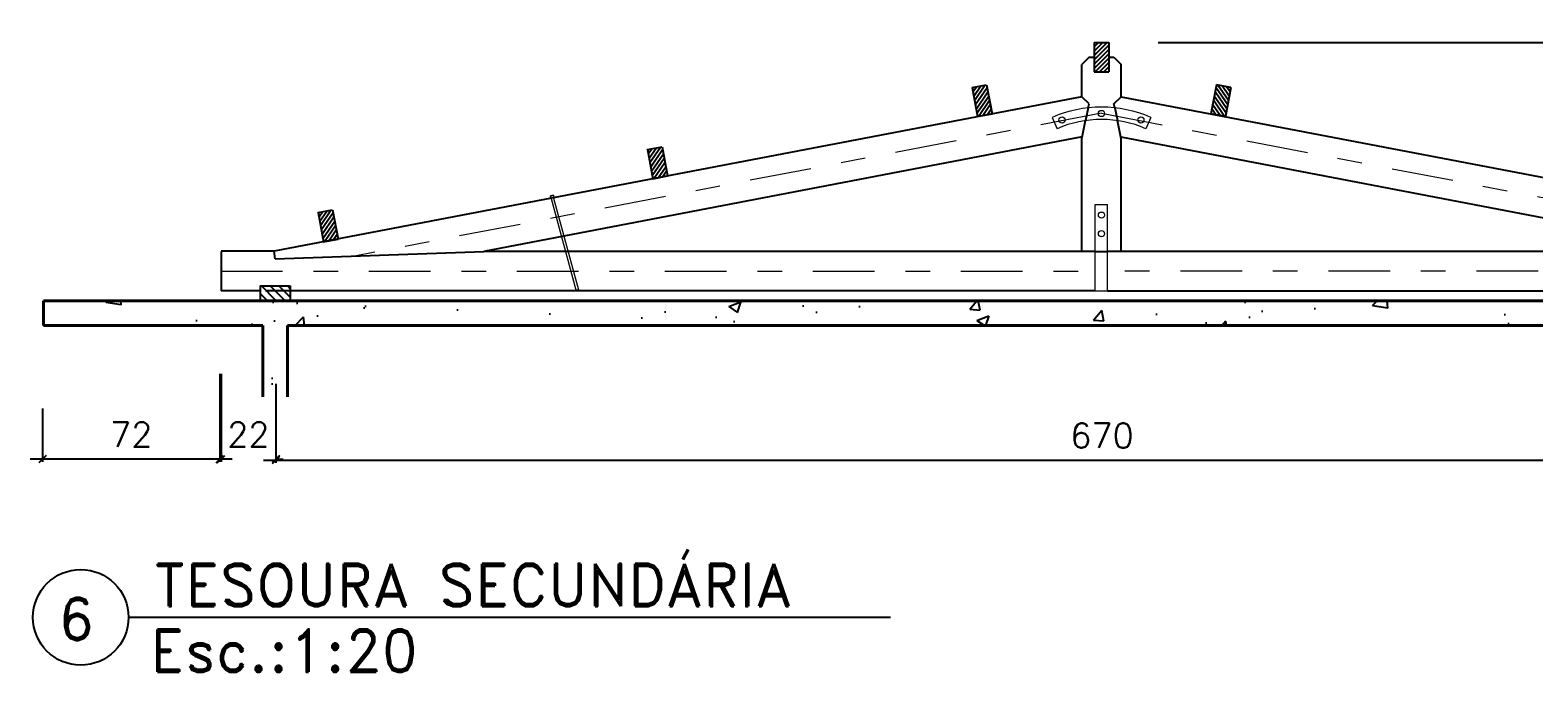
# Model space of a CAD drawing. Header units: millimetres. Extents: x 1154.6 to 1207.3, y 180 to 225.1.
# Drawn here: x 1180.24 to 1186.34, y 186.07 to 188.68 of the extents above; entities that cross this region are included whole.
import ezdxf
from ezdxf.enums import TextEntityAlignment as Align

# ---------------------------------------------------------------- set-up
doc = ezdxf.new("R2010")
doc.units = ezdxf.units.MM
doc.header["$MEASUREMENT"] = 0
doc.linetypes.add('DASHDOT', pattern=[1, 0.5, -0.25, 0, -0.25])
doc.linetypes.add('HIDDEN', pattern=[0.375, 0.25, -0.125])
for name, color, linetype in [('cotas', 1, 'Continuous'), ('Hacht', 3, 'Continuous'), ('MADEIRA', 34, 'Continuous'), ('Texto', 7, 'Continuous'), ('TEXTO SETORES', 1, 'Continuous')]:
    doc.layers.add(name, color=color, linetype=linetype)
doc.layers.add('Parede', color=4, linetype='Continuous', lineweight=40)
doc.layers.add('Piso', color=8, linetype='Continuous', lineweight=13)
doc.styles.add('ROMAND', font='romand')
doc.styles.get("Standard").update_dxf_attribs({"font": 'txt.shx', "height": 0.1})
doc.dimstyles.new('LUCIANA', dxfattribs={"dimtxt": 3, "dimasz": 0.03, "dimexe": 0.01, "dimexo": 0.2, "dimgap": 0.05, "dimtad": 1, "dimdec": 0, "dimlfac": 100, "dimzin": 0, "dimdsep": 46, "dimtxsty": 'Standard', "dimblk1": 'OBLIQUE', "dimblk2": 'OBLIQUE', "dimsah": 1, "dimcen": 0, "dimdle": 0.05, "dimclrd": 256, "dimclre": 256, "dimclrt": 2, "dimadec": 0, "dimazin": 0, "dimtfac": 1, "dimtdec": 0, "dimtix": 1, "dimtofl": 0, "dimtmove": 2, "dimatfit": 3, "dimldrblk": 'OBLIQUE', "dimfxl": 1, "dimtolj": 1, "dimtzin": 0, "dimlwd": -1, "dimlwe": -1, "dimarcsym": 0})

# ---------------------------------------------------------------- blocks, each defined once
blk = doc.blocks.new('_OBLIQUE')
at = {"color": 0, "linetype": 'ByBlock'}
blk.add_line((-0.5, -0.5), (0.5, 0.5), dxfattribs=at)
blk = doc.blocks.new('*D386')
at = {"layer": 'Defpoints', "color": 0, "ltscale": 2}
for p in [(1181.2382, 187.4388), (1187.9391, 187.4388), (1187.9391, 186.933)]:
    blk.add_point(p, dxfattribs=at)
at = {"layer": 'TEXTO SETORES', "ltscale": 2}
for p, q in [((1181.2382, 187.2388), (1181.2382, 186.923)), ((1187.9391, 187.2388), (1187.9391, 186.923)), ((1181.1882, 186.933), (1187.9891, 186.933))]:
    blk.add_line(p, q, dxfattribs=at)
at = {"layer": 'TEXTO SETORES', "ltscale": 2, "xscale": 0.03, "yscale": 0.03, "zscale": 0.03, "rotation": 180}
blk.add_blockref('_OBLIQUE', (1181.2382, 186.933), dxfattribs=at)
at = {"layer": 'TEXTO SETORES', "ltscale": 2, "xscale": 0.03, "yscale": 0.03, "zscale": 0.03}
blk.add_blockref('_OBLIQUE', (1187.9391, 186.933), dxfattribs=at)
at = {"layer": 'TEXTO SETORES', "color": 2, "ltscale": 2, "insert": (1184.5887, 187.033), "char_height": 0.1, "attachment_point": 5}
blk.add_mtext('\\A1;670', dxfattribs=at)
blk = doc.blocks.new('*D389')
at = {"layer": 'Defpoints', "color": 0, "ltscale": 2}
for p in [(1181.0164, 187.4834), (1181.2382, 187.443), (1181.0164, 186.9373)]:
    blk.add_point(p, dxfattribs=at)
at = {"layer": 'TEXTO SETORES', "ltscale": 2}
for p, q in [((1181.0164, 187.2834), (1181.0164, 186.9273)), ((1181.2382, 187.243), (1181.2382, 186.9273)), ((1181.0164, 186.9373), (1180.9864, 186.9373)), ((1181.2382, 186.9373), (1181.2682, 186.9373))]:
    blk.add_line(p, q, dxfattribs=at)
at = {"layer": 'TEXTO SETORES', "ltscale": 2, "xscale": 0.03, "yscale": 0.03, "zscale": 0.03}
blk.add_blockref('_OBLIQUE', (1181.0164, 186.9373), dxfattribs=at)
at = {"layer": 'TEXTO SETORES', "ltscale": 2, "xscale": 0.03, "yscale": 0.03, "zscale": 0.03, "rotation": 180}
blk.add_blockref('_OBLIQUE', (1181.2382, 186.9373), dxfattribs=at)
at = {"layer": 'TEXTO SETORES', "color": 2, "ltscale": 2, "insert": (1181.1273, 187.0373), "char_height": 0.1, "attachment_point": 5}
blk.add_mtext('\\A1;22', dxfattribs=at)
blk = doc.blocks.new('*D390')
at = {"layer": 'Defpoints', "color": 0, "ltscale": 2}
for p in [(1181.0121, 187.4834), (1180.2922, 187.3434), (1180.2922, 186.9373)]:
    blk.add_point(p, dxfattribs=at)
at = {"layer": 'TEXTO SETORES', "ltscale": 2}
for p, q in [((1181.0121, 187.2834), (1181.0121, 186.9273)), ((1180.2922, 187.1434), (1180.2922, 186.9273)), ((1181.0621, 186.9373), (1180.2422, 186.9373))]:
    blk.add_line(p, q, dxfattribs=at)
at = {"layer": 'TEXTO SETORES', "ltscale": 2, "xscale": 0.03, "yscale": 0.03, "zscale": 0.03, "rotation": 180}
blk.add_blockref('_OBLIQUE', (1180.2922, 186.9373), dxfattribs=at)
at = {"layer": 'TEXTO SETORES', "ltscale": 2, "xscale": 0.03, "yscale": 0.03, "zscale": 0.03}
blk.add_blockref('_OBLIQUE', (1181.0121, 186.9373), dxfattribs=at)
at = {"layer": 'TEXTO SETORES', "color": 2, "ltscale": 2, "insert": (1180.6522, 187.0373), "char_height": 0.1, "attachment_point": 5}
blk.add_mtext('\\A1;72', dxfattribs=at)
blk = doc.blocks.new('*D391')
at = {"layer": 'Defpoints', "color": 0, "ltscale": 2}
for p in [(1184.6165, 188.6286), (1188.9244, 187.5802), (1189.4482, 187.5802)]:
    blk.add_point(p, dxfattribs=at)
at = {"layer": 'TEXTO SETORES', "ltscale": 2}
for p, q in [((1189.4482, 188.6786), (1189.4482, 187.5302)), ((1184.8165, 188.6286), (1189.4582, 188.6286)), ((1189.1244, 187.5802), (1189.4582, 187.5802))]:
    blk.add_line(p, q, dxfattribs=at)
at = {"layer": 'TEXTO SETORES', "ltscale": 2, "xscale": 0.03, "yscale": 0.03, "zscale": 0.03}
for p, rotation in [((1189.4482, 188.6286), 90), ((1189.4482, 187.5802), 270)]:
    blk.add_blockref('_OBLIQUE', p, dxfattribs=dict(at, rotation=rotation))
at = {"layer": 'TEXTO SETORES', "color": 2, "ltscale": 2, "insert": (1189.3482, 188.1044), "char_height": 0.1, "attachment_point": 5, "rotation": 90}
blk.add_mtext('\\A1;105', dxfattribs=at)

msp = doc.modelspace()

# ---------------------------------------------------------------- hatches: boundary and pattern name
at = {"layer": 'Hacht', "ltscale": 2}
h = msp.add_hatch(dxfattribs=at)
h.set_pattern_fill('LINE', color=256, scale=0.1, angle=45, style=0)
h.set_pattern_definition([(45, (-3.808401, -2.07959), (-0.00883883476, 0.00883883476), [])])
h.paths.add_polyline_path([(1184.6165, 188.6286), (1184.5565, 188.6286), (1184.5565, 188.5086), (1184.6165, 188.5086)])
h = msp.add_hatch(dxfattribs=at)
h.set_pattern_fill('LINE', color=256, scale=0.1, angle=55.59465, style=0)
h.set_pattern_definition([(55.594652, (51.019037, -217.503929), (-0.0103132595, 0.00706305022), [])])
h.paths.add_polyline_path([(1184.1208, 188.4565), (1184.0618, 188.4455), (1184.0838, 188.3275), (1184.1428, 188.3386)])
h = msp.add_hatch(dxfattribs=at)
h.set_pattern_fill('LINE', color=256, scale=0.1, angle=55.59465, style=0)
h.set_pattern_definition([(124.405348, (2318.153993, -217.503929), (0.0103132595, 0.00706305022), [])])
h.paths.add_polyline_path([(1185.0523, 188.4565), (1185.1112, 188.4455), (1185.0892, 188.3275), (1185.0302, 188.3386)])
h = msp.add_hatch(dxfattribs=at)
h.set_pattern_fill('LINE', color=256, scale=0.1, angle=55.59465, style=0)
h.set_pattern_definition([(55.594652, (49.702957, -217.755926), (-0.0103132595, 0.00706305022), [])])
h.paths.add_polyline_path([(1182.8047, 188.2045), (1182.7457, 188.1935), (1182.7678, 188.0755), (1182.8267, 188.0866)])
h = msp.add_hatch(dxfattribs=at)
h.set_pattern_fill('LINE', color=256, scale=0.1, angle=55.59465, style=0)
h.set_pattern_definition([(55.594652, (48.367231, -218.011669), (-0.0103132595, 0.00706305022), [])])
h.paths.add_polyline_path([(1181.469, 187.9488), (1181.41, 187.9378), (1181.432, 187.8198), (1181.491, 187.8308)])
h = msp.add_hatch(dxfattribs=at)
h.set_pattern_fill('LINE', color=256, scale=0.2, angle=45, style=0)
h.set_pattern_definition([(135, (2426.799559, 67.664575), (0.01767766953, 0.01767766953), [])])
h.paths.add_polyline_path([(1181.2965, 187.6202), (1181.2965, 187.5802), (1181.1765, 187.5802), (1181.1765, 187.6202)])
h.paths.add_polyline_path([(1181.1765, 187.6202), (1181.1765, 187.6402), (1181.2965, 187.6402), (1181.2965, 187.6202)])
h = msp.add_hatch(dxfattribs=at)
h.set_pattern_fill('AR-CONC', color=256, scale=0.07, style=0)
h.set_pattern_definition([(50, (0, 0), (0.50208213, -0.0439265), [0.0525, -0.5775]), (355, (0, 0), (-0.09712593, 0.5265345), [0.042, -0.462]), (100.4514, (0.04184, -0.00366), (0.40495657, 0.48260768), [0.04461813, -0.49079948]), (46.1842, (0, 0.14), (0.74706873, -0.1158633), [0.07875, -0.86625]), (96.6356, (0.06226, 0.13034), (0.6542639, 0.6818825), [0.0669272, -0.7361991]), (351.1842, (0, 0.14), (0.65426336, 0.681883), [0.063, -0.693]), (21, (0.07, 0.105), (0.41783494, -0.28183322), [0.0525, -0.5775]), (326, (0.07, 0.105), (0.17032073, 0.50760503), [0.042, -0.462]), (71.4514, (0.1048, 0.0815), (0.58815584, 0.22577135), [0.04461813, -0.49079948]), (37.5, (0, 0), (0.0085119, 0.233025698), [0, -0.4564, 0, -0.469, 0, -0.46375]), (7.5, (0, 0), (0.184148676, 0.2760882), [0, -0.2674, 0, -0.4459, 0, -0.17675]), (327.5, (-0.1561, 0), (0.373675705, -0.01578841), [0, -0.175, 0, -0.546, 0, -0.7245]), (317.5, (-0.2261, 0), (0.40823032, 0.07007349), [0, -0.2275, 0, -0.3626, 0, -0.5145])])
h.paths.add_polyline_path([(1188.8765, 187.5802), (1180.2965, 187.5802), (1180.2965, 187.4802), (1181.1865, 187.4802), (1181.1865, 187.1903), (1181.2865, 187.1903), (1181.2865, 187.4802), (1186.9165, 187.4802), (1187.8865, 187.4802), (1187.8865, 187.1903), (1187.9865, 187.1903), (1187.9865, 187.4802), (1188.8765, 187.4802)])

# ---------------------------------------------------------------- linework, layer by layer
at = {"layer": 'cotas', "ltscale": 2}
msp.add_line((1180.6416, 186.2959), (1183.7314, 186.2959), dxfattribs=at)
msp.add_circle((1180.4477, 186.2959), 0.1939, dxfattribs=at)
at = {"layer": 'MADEIRA', "ltscale": 2}
for p, q in [((1184.5565, 188.6286), (1184.5565, 188.5086)), ((1184.5565, 188.6286), (1184.6165, 188.6286)), ((1184.6165, 188.6286), (1184.6165, 188.5086)), ((1184.5365, 188.5686), (1184.5065, 188.5386)), ((1184.5365, 188.5686), (1184.5565, 188.5686)), ((1184.6165, 188.5686), (1184.6365, 188.5686)), ((1184.6365, 188.5686), (1184.6665, 188.5386)), ((1184.5065, 188.4082), (1184.5065, 188.5386)), ((1184.5065, 188.4082), (1184.5065, 188.5386)), ((1184.5565, 188.5086), (1184.6165, 188.5086)), ((1184.6665, 188.4082), (1184.6665, 188.5386)), ((1184.6665, 188.4082), (1184.6665, 188.5386)), ((1184.0618, 188.4455), (1184.1208, 188.4565)), ((1184.0618, 188.4455), (1184.0838, 188.3275)), ((1184.1208, 188.4565), (1184.1428, 188.3386)), ((1185.0523, 188.4565), (1185.0302, 188.3386)), ((1185.1112, 188.4455), (1185.0523, 188.4565)), ((1185.1112, 188.4455), (1185.0892, 188.3275)), ((1184.5065, 188.4082), (1181.2324, 187.7813)), ((1184.5365, 188.3799), (1184.5065, 188.4082)), ((1184.533, 188.3632), (1184.5365, 188.3799)), ((1184.6365, 188.3799), (1184.6665, 188.4082)), ((1184.64, 188.3632), (1184.6365, 188.3799)), ((1184.6665, 188.4082), (1187.9406, 187.7813)), ((1184.0838, 188.3275), (1184.1428, 188.3386)), ((1184.5065, 188.2371), (1184.5221, 188.3114)), ((1184.6665, 188.2371), (1184.6509, 188.3114)), ((1185.0892, 188.3275), (1185.0302, 188.3386)), ((1184.5081, 188.2448), (1182.0819, 187.7802)), ((1184.5065, 187.7802), (1184.5065, 188.2371)), ((1184.6649, 188.2448), (1187.0911, 187.7802)), ((1184.6665, 187.7802), (1184.6665, 188.2371)), ((1182.7457, 188.1935), (1182.8047, 188.2045)), ((1182.7457, 188.1935), (1182.7678, 188.0755)), ((1182.8047, 188.2045), (1182.8267, 188.0866)), ((1182.7678, 188.0755), (1182.8267, 188.0866)), ((1181.41, 187.9378), (1181.469, 187.9488)), ((1181.41, 187.9378), (1181.432, 187.8198)), ((1181.469, 187.9488), (1181.491, 187.8308)), ((1181.432, 187.8198), (1181.491, 187.8308)), ((1181.2324, 187.781), (1181.0164, 187.781)), ((1181.0164, 187.7802), (1181.0164, 187.6202)), ((1181.2365, 187.7502), (1181.2324, 187.7813)), ((1181.2365, 187.7502), (1182.0819, 187.7802)), ((1183.0633, 187.7802), (1182.0819, 187.7802)), ((1184.5615, 187.7802), (1183.0633, 187.7802)), ((1187.0911, 187.7802), (1184.6115, 187.7802)), ((1181.1765, 187.6202), (1181.0164, 187.6202)), ((1183.1066, 187.6202), (1181.2965, 187.6202)), ((1182.4568, 187.6229), (1182.4575, 187.6202)), ((1182.4672, 187.6229), (1182.4678, 187.6204)), ((1184.5615, 187.6202), (1183.1066, 187.6202)), ((1184.6115, 187.6202), (1186.0664, 187.6202)), ((1186.0664, 187.6202), (1187.8765, 187.6202))]:
    msp.add_line(p, q, dxfattribs=at)
at = {"layer": 'MADEIRA', "linetype": 'HIDDEN', "ltscale": 0.05}
for p, q in [((1184.533, 188.3632), (1184.5221, 188.3114)), ((1184.64, 188.3632), (1184.6509, 188.3114)), ((1184.5615, 187.7802), (1184.6115, 187.7802)), ((1181.2965, 187.6202), (1181.1765, 187.6202))]:
    msp.add_line(p, q, dxfattribs=at)
at = {"layer": 'MADEIRA', "ltscale": 2}
msp.add_lwpolyline([(1181.2965, 187.6402), (1181.2965, 187.5802), (1181.1765, 187.5802), (1181.1765, 187.6402)], close=True, dxfattribs=at)
at = {"layer": 'Parede', "ltscale": 2}
for p, q in [((1180.2965, 187.5802), (1188.8765, 187.5802)), ((1180.2965, 187.5802), (1180.2965, 187.4802)), ((1180.2965, 187.4802), (1181.1865, 187.4802)), ((1181.1865, 187.4802), (1181.1865, 187.1903)), ((1181.2865, 187.4802), (1186.9165, 187.4802)), ((1181.2865, 187.4802), (1181.2865, 187.1903))]:
    msp.add_line(p, q, dxfattribs=at)
at = {"layer": 'Piso', "linetype": 'DASHDOT', "ltscale": 0.5}
for p, q in [((1184.5865, 188.3416), (1181.5571, 187.7616)), ((1184.5865, 188.3416), (1187.616, 187.7616)), ((1181.0164, 187.7002), (1184.5865, 187.7002)), ((1188.1566, 187.7002), (1184.5865, 187.7002))]:
    msp.add_line(p, q, dxfattribs=at)
at = {"layer": 'Piso', "linetype": 'Continuous', "ltscale": 0.5}
for p, q in [((1184.3865, 188.3242), (1184.4065, 188.2784)), ((1184.7865, 188.3242), (1184.7665, 188.2784)), ((1184.5615, 187.9702), (1184.6115, 187.9702)), ((1184.5615, 187.6202), (1184.5615, 187.9702)), ((1184.6115, 187.6202), (1184.6115, 187.9702)), ((1184.5615, 187.6202), (1184.6115, 187.6202))]:
    msp.add_line(p, q, dxfattribs=at)
at = {"layer": 'Piso', "ltscale": 2}
for p, q in [((1182.3653, 188.0068), (1182.3518, 188.0031)), ((1182.3544, 187.9936), (1182.3518, 188.0031)), ((1182.3626, 188.0091), (1182.3529, 188.0065)), ((1182.3537, 188.0036), (1182.3529, 188.0065)), ((1182.4568, 187.6229), (1182.3563, 187.994)), ((1182.3634, 188.0062), (1182.3626, 188.0091)), ((1182.3681, 187.9962), (1182.3653, 188.0068)), ((1182.4672, 187.6229), (1182.3661, 187.9958)), ((1182.4672, 187.6229), (1182.4568, 187.6229))]:
    msp.add_line(p, q, dxfattribs=at)
at = {"layer": 'Piso', "linetype": 'Continuous', "ltscale": 0.5}
for centre in [(1184.4267, 188.3137), (1184.5865, 188.3401), (1184.7463, 188.3137), (1184.5865, 187.9277), (1184.5865, 187.8527)]:
    msp.add_circle(centre, 0.0125, dxfattribs=at)
for radius in [0.4994, 0.4494]:
    msp.add_arc((1184.5865, 187.8666), radius, 66.39181, 113.60819, dxfattribs=at)
at = {"layer": 'TEXTO SETORES', "ltscale": 2}
msp.add_line((1181.1865, 187.5802), (1181.2865, 187.5802), dxfattribs=at)

# ---------------------------------------------------------------- texts
at = {"layer": 'Texto', "style": 'ROMAND'}
for s, height, p in [('TESOURA SECUNDÁRIA', 0.172413, (1180.7455, 186.2894)), ('6', 0.1724, (1180.3553, 186.1513)), ('Esc.:1:20', 0.17241, (1180.7289, 186.0226))]:
    msp.add_text(s, height=height, dxfattribs=at).set_placement(p, align=Align.BOTTOM_LEFT)

# ---------------------------------------------------------------- dimensions: what is measured, and where the dimension line sits
at = {"layer": 'TEXTO SETORES', "color": 3, "ltscale": 2}
dim = msp.add_linear_dim(base=(1189.4482, 187.5802), p1=(1184.6165, 188.6286), p2=(1188.9244, 187.5802), angle=90, dimstyle='LUCIANA', dxfattribs=at)
dim.commit()
dim.dimension.update_dxf_attribs({"geometry": '*D391', "text_midpoint": (1189.3482, 188.1044)})
for base, p1, p2, picture, middle in [((1180.2922, 186.9373), (1181.0121, 187.4834), (1180.2922, 187.3434), '*D390', (1180.6522, 187.0373)), ((1181.0164, 186.9373), (1181.2382, 187.443), (1181.0164, 187.4834), '*D389', (1181.1273, 187.0373)), ((1187.9391, 186.933), (1181.2382, 187.4388), (1187.9391, 187.4388), '*D386', (1184.5887, 187.033))]:
    dim = msp.add_linear_dim(base=base, p1=p1, p2=p2, dimstyle='LUCIANA', dxfattribs=at)
    dim.commit()
    dim.dimension.update_dxf_attribs({"geometry": picture, "text_midpoint": middle})

doc.saveas('drawing.dxf')
